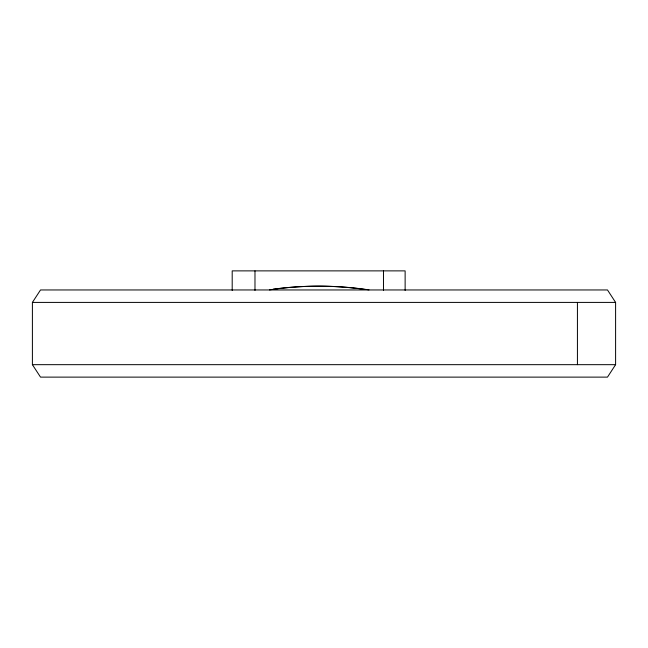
<?xml version="1.0" encoding="UTF-8"?>
<svg xmlns="http://www.w3.org/2000/svg" width="648" height="648" viewBox="0 0 648 648"><rect width="100%" height="100%" fill="white"/><g stroke="black" fill="none" stroke-linecap="round" stroke-linejoin="round"><path stroke-width="0.97" d="M32.4 302.405L40.524 289.956L607.484 289.956L615.6 302.405L615.6 364.67L607.484 377.12L40.524 377.12L32.4 364.67L32.4 302.405L615.6 302.405M32.4 364.67L615.6 364.67M577.425 302.405L577.425 364.67M405.13 290.426L405.13 270.88L232.195 270.88L232.195 290.426M383.478 270.88L383.478 290.426M254.98 270.88L254.98 290.426M273.173 289.202A335.178 334.886 90 0 1 364.954 289.47M269.455 289.891A335.178 334.886 -90 0 1 368.996 289.891"/></g></svg>
